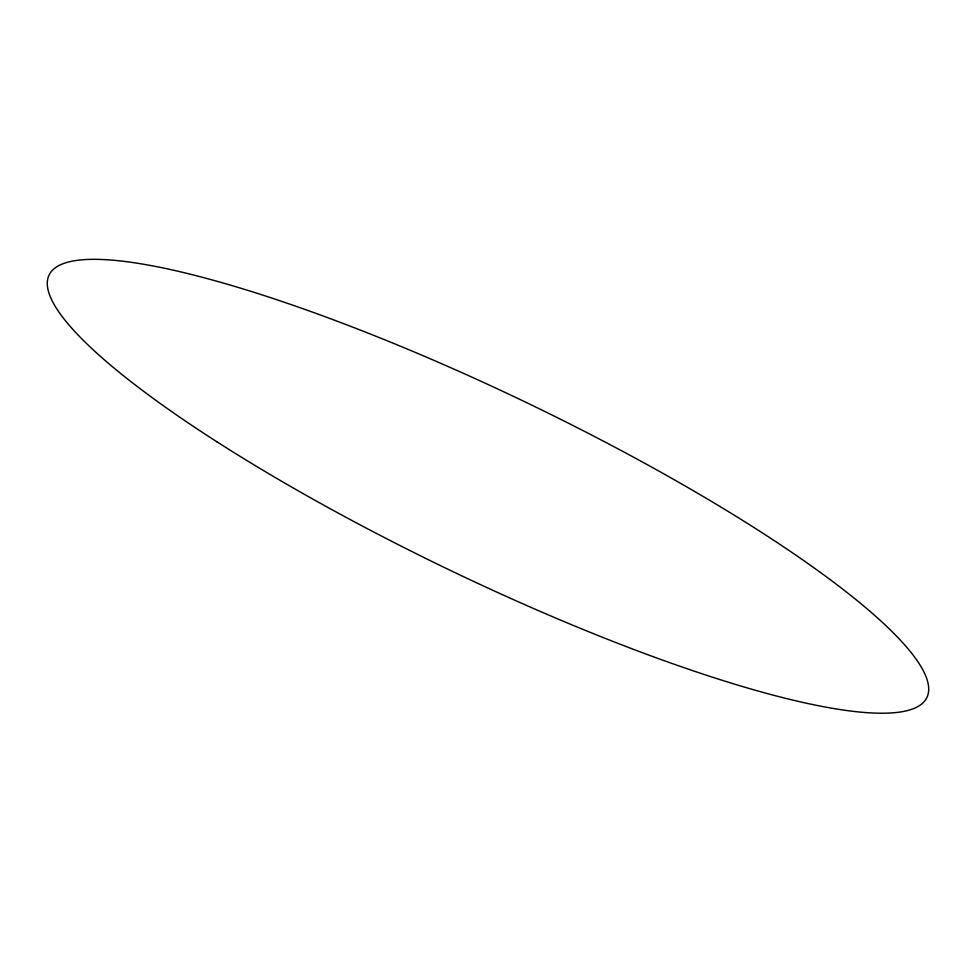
<?xml version="1.0" encoding="UTF-8"?>
<svg xmlns="http://www.w3.org/2000/svg" width="974" height="974" viewBox="0 0 974 974"><rect width="100%" height="100%" fill="white"/><g stroke="black" fill="none" stroke-linecap="round" stroke-linejoin="round"><path stroke-width="1.46" d="M216.654 441.624A487.11 92.116 25.7 0 0 924.423 701.304A487.11 92.116 25.7 0 0 322.832 315.88A487.11 92.116 25.7 0 0 216.654 441.624"/></g></svg>
